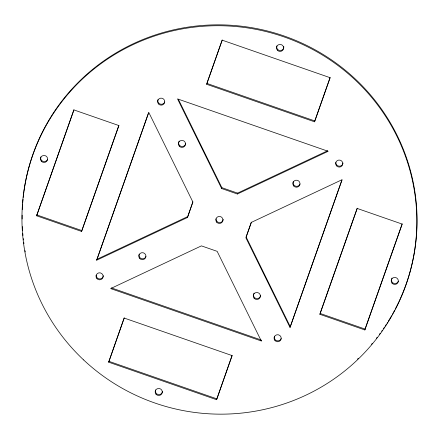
<?xml version="1.0" encoding="UTF-8"?>
<svg xmlns="http://www.w3.org/2000/svg" width="439" height="439" viewBox="0 0 439 439"><rect width="100%" height="100%" fill="white"/><g stroke="black" fill="none" stroke-linecap="round" stroke-linejoin="round"><path stroke-width="0.66" d="M36.613 215.79L73.95 109.931L118.914 125.565L81.577 231.43L36.613 215.79L73.911 109.695M81.577 231.43L118.876 125.334M96.673 260.201L148.783 112.433L192.897 202.055L187.453 217.492L96.673 260.201L148.525 112.845M108.669 362.175L124.221 318.066L232.138 355.595L216.581 399.709L108.669 362.175L124.193 317.825M206.67 84.283L206.862 83.405L314.779 120.934L314.582 121.812L206.67 84.283L222.222 40.174L330.139 77.703L314.582 121.812M187.453 217.492L192.864 201.819M221.646 188.534L177.532 98.907L328.163 151.296L237.384 194.005L221.646 188.534L221.838 187.651L178.327 99.258M237.384 194.005L237.576 193.127L327.741 150.709M216.581 399.709L232.105 355.36M261.276 340.971L217.162 251.349L201.424 245.873L110.644 288.582L261.276 340.971L261.468 340.093M290.025 327.445L342.135 179.677L251.355 222.386L245.906 237.823L290.025 327.445L341.871 180.089M319.894 314.313L320.086 313.435L365.05 329.069L364.858 329.952L319.894 314.313L357.225 208.448L402.195 224.088L364.858 329.952M207.087 82.762L222.189 39.933M251.322 222.15L246.103 236.945L290.217 326.567M314.779 120.934L330.106 77.462M320.316 312.787L357.192 208.212M365.05 329.069L402.157 223.852M96.865 259.323L187.645 216.614M221.838 187.651L237.576 193.127M36.805 214.912L81.775 230.552M111.484 287.929L260.821 339.868M108.861 361.297L216.778 398.826M185.724 143.29A3.572 3.507 12.4 0 1 181 146.324A3.572 3.507 12.4 0 1 179.211 141.023M398.332 281.223A3.572 3.507 12.4 0 1 393.366 283.177A3.572 3.507 12.4 0 1 392.005 278.057M162.49 391.368A3.572 3.507 12.4 0 1 158.216 394.524A3.572 3.507 12.4 0 1 155.56 389.914M260.59 295.381A3.572 3.507 12.4 0 1 255.86 298.416A3.572 3.507 12.4 0 1 254.071 293.12M103.33 275.708A3.572 3.507 12.4 0 1 99.516 278.93A3.572 3.507 12.4 0 1 96.212 275.154M300.002 183.996A3.572 3.507 12.4 0 1 295.458 186.131A3.572 3.507 12.4 0 1 293.257 181.647M342.98 162.968A3.572 3.507 12.4 0 1 339.166 166.189A3.572 3.507 12.4 0 1 335.862 162.414M145.94 256.475A3.572 3.507 12.4 0 1 141.402 258.609A3.572 3.507 12.4 0 1 139.196 254.126M164.74 101.936A3.572 3.507 12.4 0 1 160.202 104.076A3.572 3.507 12.4 0 1 157.996 99.593M47.604 159.247A3.572 3.507 12.4 0 1 43.066 161.382A3.572 3.507 12.4 0 1 40.86 156.899M281.196 338.529A3.572 3.507 12.4 0 1 276.658 340.664A3.572 3.507 12.4 0 1 274.452 336.181M223.155 219.335A3.572 3.507 12.4 0 1 219.341 222.562A3.572 3.507 12.4 0 1 216.037 218.781M23.98 191.124A197.621 194.054 12.4 0 1 271.812 32.151A197.621 194.054 12.4 0 1 401.581 295.793M401.328 296.374A197.621 194.054 12.4 0 1 399.243 301.011M398.974 301.588A197.621 194.054 12.4 0 1 395.303 308.99M394.71 310.115A197.621 194.054 12.4 0 1 393.196 312.908M392.883 313.468A197.621 194.054 12.4 0 1 392.263 314.576M391.632 315.679A197.621 194.054 12.4 0 1 388.367 321.139M387.692 322.221A197.621 194.054 12.4 0 1 387.011 323.296M386.325 324.366A197.621 194.054 12.4 0 1 385.277 325.963M384.569 327.022A197.621 194.054 12.4 0 1 383.494 328.602M382.407 330.172A197.621 194.054 12.4 0 1 381.672 331.209M380.185 333.278A197.621 194.054 12.4 0 1 379.428 334.304M377.117 337.35A197.621 194.054 12.4 0 1 376.338 338.354M372.327 343.303A197.621 194.054 12.4 0 1 371.504 344.28M358.405 358.229A197.621 194.054 12.4 0 1 357.483 359.113M25.242 251.882A197.621 194.054 12.4 0 1 25.018 250.631M23.936 243.711A197.621 194.054 12.4 0 1 23.766 242.449M23.448 239.924A197.621 194.054 12.4 0 1 23.305 238.662M22.982 235.496A197.621 194.054 12.4 0 1 22.812 233.597M22.57 230.426A197.621 194.054 12.4 0 1 22.356 226.617M22.148 218.99A197.621 194.054 12.4 0 1 22.153 215.176M22.312 209.463A197.621 194.054 12.4 0 1 22.598 204.387M22.691 203.12A197.621 194.054 12.4 0 1 23.015 199.322M23.207 197.424A197.621 194.054 12.4 0 1 23.898 191.75M283.77 46.391A3.572 3.507 12.4 0 1 280.011 50.529A3.572 3.507 12.4 0 1 276.894 45.859M179.277 146.171A3.572 3.507 12.4 0 0 185.346 145.068A3.572 3.507 12.4 0 0 181.296 140.442A3.572 3.507 12.4 0 0 179.277 146.171M392.071 283.204A3.572 3.507 12.4 0 0 398.14 282.101A3.572 3.507 12.4 0 0 394.09 277.475A3.572 3.507 12.4 0 0 392.071 283.204M156.037 394.249A3.572 3.507 12.4 0 0 162.106 393.141A3.572 3.507 12.4 0 0 158.062 388.515A3.572 3.507 12.4 0 0 156.037 394.249M254.137 298.268A3.572 3.507 12.4 0 0 260.206 297.159A3.572 3.507 12.4 0 0 256.162 292.533A3.572 3.507 12.4 0 0 254.137 298.268M158.479 103.922A3.572 3.507 12.4 0 0 164.548 102.819A3.572 3.507 12.4 0 0 160.498 98.193A3.572 3.507 12.4 0 0 158.479 103.922M293.735 185.977A3.572 3.507 12.4 0 0 299.804 184.874A3.572 3.507 12.4 0 0 295.76 180.248A3.572 3.507 12.4 0 0 293.735 185.977M96.882 278.589A3.572 3.507 12.4 0 0 102.951 277.486A3.572 3.507 12.4 0 0 98.901 272.86A3.572 3.507 12.4 0 0 96.882 278.589M336.532 165.849A3.572 3.507 12.4 0 0 342.601 164.74A3.572 3.507 12.4 0 0 338.551 160.114A3.572 3.507 12.4 0 0 336.532 165.849M139.679 258.456A3.572 3.507 12.4 0 0 145.743 257.353A3.572 3.507 12.4 0 0 141.698 252.727A3.572 3.507 12.4 0 0 139.679 258.456M41.343 161.228A3.572 3.507 12.4 0 0 47.412 160.125A3.572 3.507 12.4 0 0 43.362 155.499A3.572 3.507 12.4 0 0 41.343 161.228M274.935 340.516A3.572 3.507 12.4 0 0 281.004 339.407A3.572 3.507 12.4 0 0 276.954 334.781A3.572 3.507 12.4 0 0 274.935 340.516M277.371 50.189A3.572 3.507 12.4 0 0 283.44 49.086A3.572 3.507 12.4 0 0 279.396 44.46A3.572 3.507 12.4 0 0 277.371 50.189M216.707 222.216A3.572 3.507 12.4 0 0 222.776 221.113A3.572 3.507 12.4 0 0 218.726 216.487A3.572 3.507 12.4 0 0 216.707 222.216M83.586 359.898A197.621 194.054 12.4 0 0 411.436 266.583A197.621 194.054 12.4 0 0 163.182 33.342A197.621 194.054 12.4 0 0 83.586 359.898"/></g></svg>
